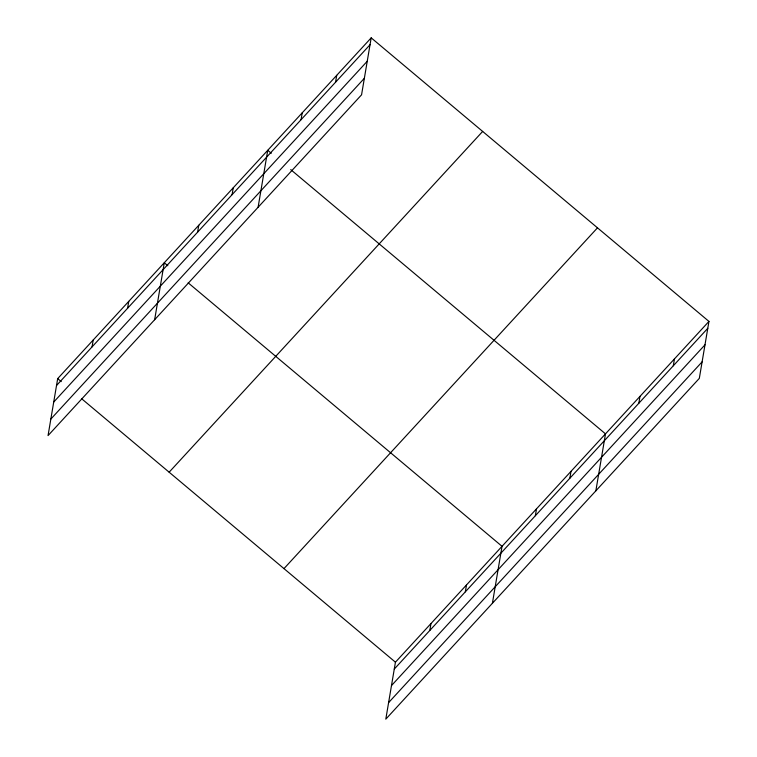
<?xml version="1.0" encoding="UTF-8"?>
<svg xmlns="http://www.w3.org/2000/svg" width="757" height="757" viewBox="0 0 757 757"><rect width="100%" height="100%" fill="white"/><g stroke="black" fill="none" stroke-linecap="round" stroke-linejoin="round"><path stroke-width="1.14" d="M371.195 37.85L57.683 378.623L48.051 435.587L361.562 94.814L371.195 37.85L708.949 321.413L699.317 378.377L385.805 719.15L395.438 662.186L708.949 321.413M92.051 346.895L93.215 340.007M127.583 308.269L128.747 301.381M154.646 319.728L164.278 262.764L167.817 265.735M197.596 232.172L198.769 225.274M232.087 194.681L233.251 187.793M258.099 207.276L267.741 150.302L271.28 153.274M301.059 119.71L302.223 112.821M335.55 82.229L336.714 75.331M429.806 630.458L430.97 623.56M465.337 591.832L466.501 584.943M492.4 603.291L502.033 546.317L188.162 282.815M535.35 515.725L536.514 508.836M569.841 478.244L571.005 471.346M595.854 490.829L605.496 433.865L290.735 169.615M638.813 403.273L639.977 396.384M673.304 365.782L674.468 358.894M56.52 385.512L370.031 44.739M53.719 402.043L367.24 61.27M50.842 419.066L364.363 78.293M169.142 472.198L482.654 131.425M283.979 568.611L597.491 227.838M394.274 669.074L707.786 328.301M391.473 685.596L704.994 344.823M388.596 702.628L702.108 361.855M57.683 378.623L61.222 381.594M81.567 398.674L395.438 662.186"/></g></svg>
